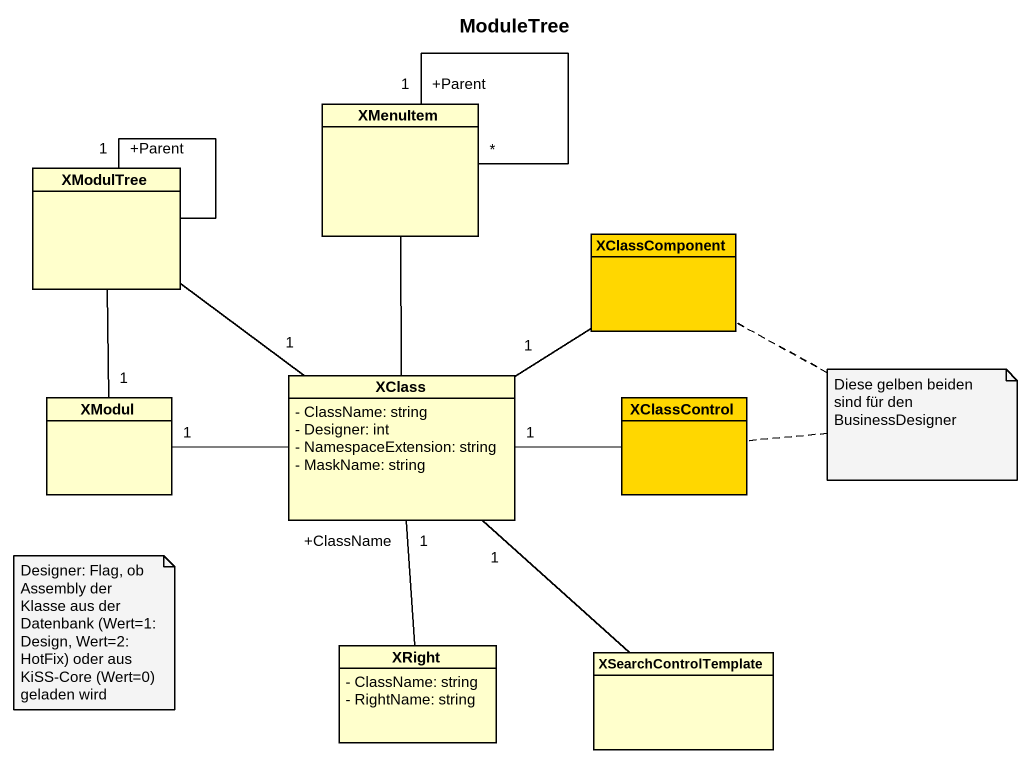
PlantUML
@startuml
title ModuleTree
hide circle
hide empty members
skinparam classAttributeIconSize 0
class XMenuItem
class XModulTree
class XClassComponent #FFD700
class XModul
class XClass {
  - ClassName: string
  - Designer: int
  - NamespaceExtension: string
  - MaskName: string
}
class XClassControl #FFD700
class XRight {
  - ClassName: string
  - RightName: string
}
class XSearchControlTemplate
XMenuItem "*" -- "+Parent\n1" XMenuItem
XMenuItem -- XClass
XModulTree -- "+Parent\n1" XModulTree
XModulTree -- "1" XModul
XModulTree -- "1" XClass
XClassComponent -- "1" XClass
XClass -left- "1" XModul
XClassControl -left- "1" XClass
XRight -up- "+ClassName\n1" XClass
XSearchControlTemplate -up- "1" XClass
note as N1
  Diese gelben beiden sind für den BusinessDesigner
end note
N1 .. XClassComponent
N1 .. XClassControl
note as N2
  Designer: Flag, ob Assembly der Klasse aus der Datenbank (Wert=1: Design, Wert=2: HotFix) oder aus KiSS-Core (Wert=0) geladen wird
end note
@enduml
